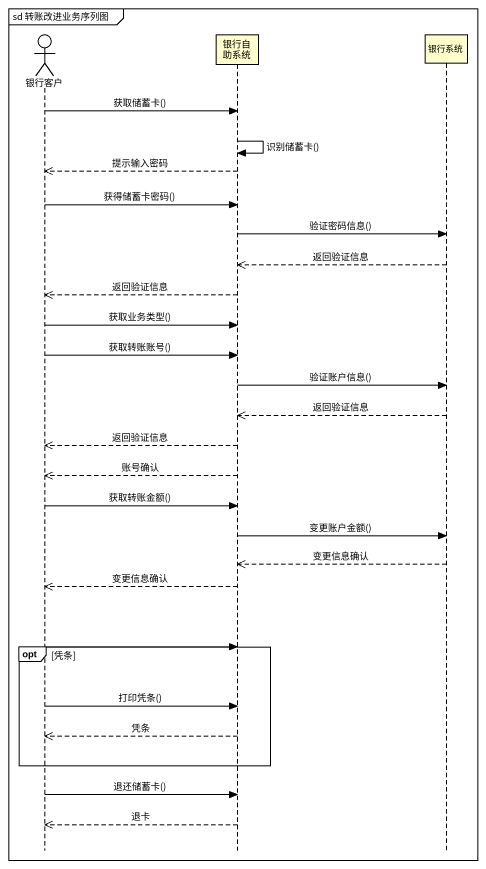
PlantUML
@startuml
mainframe sd 转账改进业务序列图
hide footbox
actor 银行客户
participant 银行自助系统
participant 银行系统

银行客户 -> 银行自助系统 : 获取储蓄卡()
银行自助系统 -> 银行自助系统 : 识别储蓄卡()
银行自助系统 -->> 银行客户 : 提示输入密码
银行客户 -> 银行自助系统 : 获得储蓄卡密码()
银行自助系统 -> 银行系统 : 验证密码信息()
银行系统 -->> 银行自助系统 : 返回验证信息
银行自助系统 -->> 银行客户 : 返回验证信息
银行客户 -> 银行自助系统 : 获取业务类型()
银行客户 -> 银行自助系统 : 获取转账账号()
银行自助系统 -> 银行系统 : 验证账户信息()
银行系统 -->> 银行自助系统 : 返回验证信息
银行自助系统 -->> 银行客户 : 返回验证信息
银行自助系统 -->> 银行客户 : 账号确认
银行客户 -> 银行自助系统 : 获取转账金额()
银行自助系统 -> 银行系统 : 变更账户金额()
银行系统 -->> 银行自助系统 : 变更信息确认
银行自助系统 -->> 银行客户 : 变更信息确认
opt 凭条
  银行客户 -> 银行自助系统
  银行客户 -> 银行自助系统 : 打印凭条()
  银行自助系统 -->> 银行客户 : 凭条
end
银行客户 -> 银行自助系统 : 退还储蓄卡()
银行自助系统 -->> 银行客户 : 退卡
@enduml
